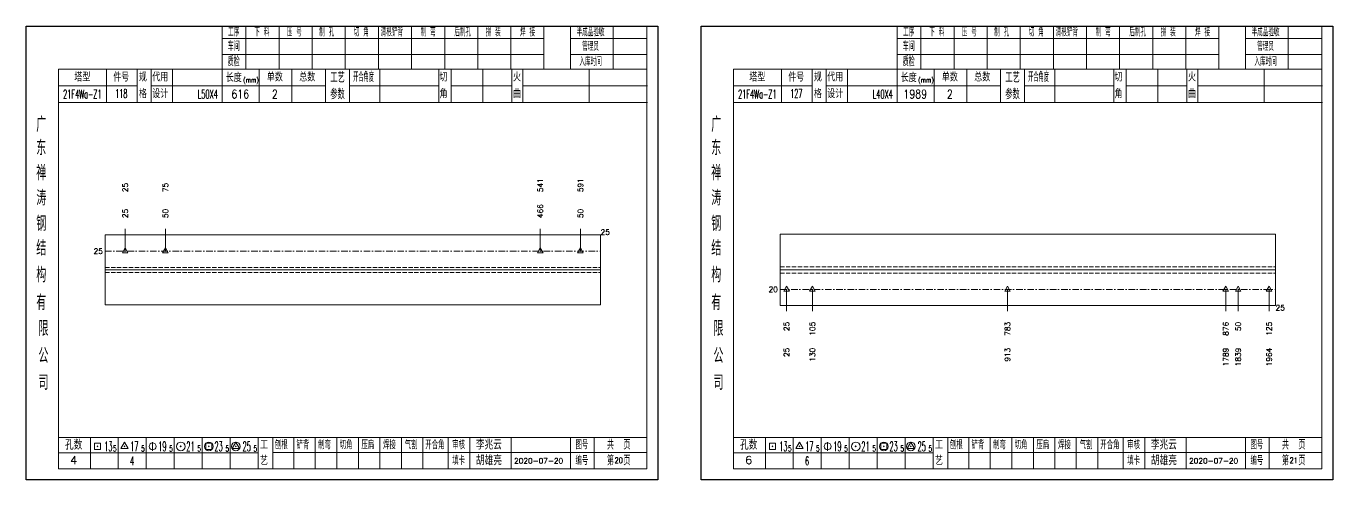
# Model space of a CAD drawing. Extents: x 1310 to 15542, y -76 to 8381.
# Drawn here: x 7447 to 8051, y 5794 to 6004 of the extents above; entities that cross this region are included whole.
import ezdxf
from ezdxf.enums import TextEntityAlignment as Align

# ---------------------------------------------------------------- set-up
doc = ezdxf.new("R2010")
doc.units = 0
doc.header["$MEASUREMENT"] = 0
doc.linetypes.add('一点画线', pattern=[5.2, 3, -1, 0.2, -1])
doc.linetypes.add('虚线', pattern=[2.75, 2, -0.75])
doc.layers.get('0').update_dxf_attribs({"linetype": 'CONTINUOUS', "lineweight": 25})
for name, color, linetype, lineweight in [('1', 7, 'CONTINUOUS', 25), ('4', 7, 'CONTINUOUS', 25), ('5', 7, 'CONTINUOUS', 25)]:
    doc.layers.add(name, color=color, linetype=linetype, lineweight=lineweight)
doc.styles.get("Standard").update_dxf_attribs({"font": 'simplex.shx', "width": 0.7, "height": 3, "bigfont": 'gbhzfs.shx'})

# ---------------------------------------------------------------- blocks, each defined once
blk = doc.blocks.new('孔17.5')
at = {"layer": '5', "color": 7, "linetype": 'Continuous', "lineweight": 13}
for p, q in [((0, 1), (-0.866, -0.5)), ((-0.1, -0.1), (0.1, 0.1)), ((0.1, -0.1), (-0.1, 0.1)), ((0.866, -0.5), (0, 1)), ((-0.866, -0.5), (0.866, -0.5))]:
    blk.add_line(p, q, dxfattribs=at)
blk = doc.blocks.new('CTJGK')
at = {"color": 6, "linetype": 'Continuous'}
for p, q in [((0, 209.97), (292.13, 209.97)), ((0, 0), (0, 209.97)), ((292.13, 209.97), (292.13, 0)), ((292.13, 0), (0, 0))]:
    blk.add_line(p, q, dxfattribs=at)

msp = doc.modelspace()

# ---------------------------------------------------------------- linework, layer by layer
at = {"color": 7, "linetype": 'Continuous', "lineweight": 13}
for p, q in [((7492.691, 5899.524), (7492.691, 5909.824)), ((7511.289, 5899.524), (7511.289, 5909.824)), ((7684.624, 5899.524), (7684.624, 5909.824)), ((7703.223, 5899.524), (7703.223, 5909.824)), ((7798.522, 5881.824), (7798.522, 5871.824)), ((7810.498, 5881.824), (7810.498, 5871.824)), ((7900.698, 5881.824), (7900.698, 5871.824)), ((8001.612, 5881.824), (8001.612, 5871.824)), ((8007.372, 5881.824), (8007.372, 5871.824)), ((8021.652, 5881.824), (8021.652, 5871.824))]:
    msp.add_line(p, q, dxfattribs=at)
at = {"color": 7, "linetype": 'Continuous', "lineweight": 18}
for p, q in [((7483.392, 5907.024), (7483.392, 5874.624)), ((7483.392, 5907.024), (7712.522, 5907.024)), ((7712.522, 5907.024), (7712.522, 5874.624)), ((7795.522, 5907.324), (7795.522, 5874.324)), ((7795.522, 5907.324), (8024.652, 5907.324)), ((8024.652, 5907.324), (8024.652, 5874.324)), ((7483.392, 5890.824), (7712.522, 5890.824)), ((7795.522, 5890.824), (8024.652, 5890.824))]:
    msp.add_line(p, q, dxfattribs=at)
at = {"color": 3, "linetype": '一点画线', "lineweight": 13}
for p, q in [((7483.392, 5899.524), (7712.522, 5899.524)), ((7795.522, 5881.824), (8024.652, 5881.824))]:
    msp.add_line(p, q, dxfattribs=at)
at = {"color": 1, "linetype": '虚线', "lineweight": 18}
for p, q in [((7483.392, 5892.024), (7712.522, 5892.024)), ((7795.522, 5892.324), (8024.652, 5892.324)), ((7483.392, 5889.624), (7712.522, 5889.624)), ((7795.522, 5889.324), (8024.652, 5889.324))]:
    msp.add_line(p, q, dxfattribs=at)
at = {"layer": '1', "color": 7, "linetype": 'Continuous', "lineweight": 18}
for p, q in [((7483.392, 5874.624), (7712.522, 5874.624)), ((7795.522, 5874.324), (8024.652, 5874.324))]:
    msp.add_line(p, q, dxfattribs=at)
at = {"layer": '4', "color": 1, "linetype": 'Continuous', "lineweight": 18}
for p, q in [((7446.892, 6003.651), (7446.892, 5793.681)), ((7739.022, 6003.651), (7446.892, 6003.651)), ((7537.522, 6003.651), (7537.522, 5983.811)), ((7548.552, 6003.651), (7548.552, 5983.791)), ((7563.862, 6003.651), (7563.862, 5983.791)), ((7579.182, 6003.651), (7579.182, 5983.791)), ((7594.492, 6003.651), (7594.492, 5983.791)), ((7609.802, 6003.651), (7609.802, 5983.791)), ((7625.112, 6003.651), (7625.112, 5983.791)), ((7640.432, 6003.651), (7640.432, 5983.791)), ((7655.742, 6003.651), (7655.742, 5983.791)), ((7671.052, 6003.651), (7671.052, 5983.791)), ((7686.362, 6003.651), (7686.362, 5983.811)), ((7686.362, 6003.651), (7686.362, 5983.791)), ((7698.642, 6003.651), (7698.642, 5983.791)), ((7718.392, 6003.651), (7718.392, 5983.791)), ((7733.972, 6003.651), (7733.972, 5983.791)), ((7739.022, 5973.851), (7739.022, 6003.651)), ((7759.022, 6003.651), (7759.022, 5793.681)), ((8051.152, 6003.651), (7759.022, 6003.651)), ((7849.652, 6003.651), (7849.652, 5983.811)), ((7860.682, 6003.651), (7860.682, 5983.791)), ((7875.992, 6003.651), (7875.992, 5983.791)), ((7891.312, 6003.651), (7891.312, 5983.791)), ((7906.622, 6003.651), (7906.622, 5983.791)), ((7921.932, 6003.651), (7921.932, 5983.791)), ((7937.242, 6003.651), (7937.242, 5983.791)), ((7952.562, 6003.651), (7952.562, 5983.791)), ((7967.872, 6003.651), (7967.872, 5983.791)), ((7983.182, 6003.651), (7983.182, 5983.791)), ((7998.492, 6003.651), (7998.492, 5983.811)), ((7998.492, 6003.651), (7998.492, 5983.791)), ((8010.772, 6003.651), (8010.772, 5983.791)), ((8030.522, 6003.651), (8030.522, 5983.791)), ((8046.102, 6003.651), (8046.102, 5983.791)), ((8051.152, 5973.851), (8051.152, 6003.651)), ((7686.362, 5997.921), (7537.522, 5997.921)), ((7733.972, 5997.921), (7698.642, 5997.921)), ((7998.492, 5997.921), (7849.652, 5997.921)), ((8046.102, 5997.921), (8010.772, 5997.921)), ((7686.362, 5990.441), (7537.522, 5990.441)), ((7733.972, 5990.441), (7698.642, 5990.441)), ((7998.492, 5990.441), (7849.652, 5990.441)), ((8046.102, 5990.441), (8010.772, 5990.441)), ((7461.902, 5983.791), (7461.902, 5798.731)), ((7733.972, 5983.791), (7461.902, 5983.791)), ((7484.022, 5983.801), (7484.022, 5968.381)), ((7498.172, 5968.381), (7498.172, 5983.791)), ((7504.672, 5968.381), (7504.672, 5983.791)), ((7514.542, 5983.791), (7514.542, 5968.381)), ((7537.522, 5983.811), (7537.522, 5968.381)), ((7554.642, 5983.791), (7554.642, 5968.381)), ((7569.692, 5983.791), (7569.692, 5968.381)), ((7585.392, 5983.791), (7585.392, 5968.381)), ((7596.452, 5983.791), (7596.452, 5968.381)), ((7610.402, 5983.791), (7610.402, 5968.381)), ((7637.702, 5983.791), (7637.702, 5968.381)), ((7643.462, 5983.791), (7643.462, 5968.381)), ((7658.082, 5983.791), (7658.082, 5968.381)), ((7671.542, 5983.791), (7671.542, 5968.381)), ((7676.532, 5983.791), (7676.532, 5968.381)), ((7707.272, 5983.791), (7707.272, 5968.381)), ((7733.972, 5798.731), (7733.972, 5983.791)), ((7774.032, 5983.791), (7774.032, 5798.731)), ((8046.102, 5983.791), (7774.032, 5983.791)), ((7796.152, 5983.801), (7796.152, 5968.381)), ((7810.302, 5968.381), (7810.302, 5983.791)), ((7816.802, 5968.381), (7816.802, 5983.791)), ((7826.672, 5983.791), (7826.672, 5968.381)), ((7849.652, 5983.811), (7849.652, 5968.381)), ((7866.772, 5983.791), (7866.772, 5968.381)), ((7881.822, 5983.791), (7881.822, 5968.381)), ((7897.522, 5983.791), (7897.522, 5968.381)), ((7908.582, 5983.791), (7908.582, 5968.381)), ((7922.532, 5983.791), (7922.532, 5968.381)), ((7949.832, 5983.791), (7949.832, 5968.381)), ((7955.592, 5983.791), (7955.592, 5968.381)), ((7970.212, 5983.791), (7970.212, 5968.381)), ((7983.672, 5983.791), (7983.672, 5968.381)), ((7988.662, 5983.791), (7988.662, 5968.381)), ((8019.402, 5983.791), (8019.402, 5968.381)), ((8046.102, 5798.731), (8046.102, 5983.791)), ((7498.172, 5976.031), (7461.902, 5976.031)), ((7585.392, 5976.081), (7504.672, 5976.081)), ((7596.452, 5976.081), (7637.702, 5976.081)), ((7643.462, 5976.081), (7671.542, 5976.081)), ((7676.532, 5976.081), (7734.152, 5976.081)), ((7739.022, 5793.681), (7739.022, 5973.851)), ((7810.302, 5976.031), (7774.032, 5976.031)), ((7897.522, 5976.081), (7816.802, 5976.081)), ((7908.582, 5976.081), (7949.832, 5976.081)), ((7955.592, 5976.081), (7983.672, 5976.081)), ((7988.662, 5976.081), (8046.282, 5976.081)), ((8051.152, 5793.681), (8051.152, 5973.851)), ((7734.152, 5968.381), (7461.902, 5968.381)), ((8046.282, 5968.381), (7774.032, 5968.381)), ((7461.902, 5813.261), (7733.972, 5813.261)), ((7476.592, 5813.261), (7476.592, 5798.731)), ((7489.522, 5798.731), (7489.522, 5813.261)), ((7502.452, 5813.261), (7502.452, 5798.731)), ((7515.372, 5798.731), (7515.372, 5813.261)), ((7528.302, 5813.261), (7528.302, 5798.731)), ((7541.232, 5798.731), (7541.232, 5813.261)), ((7554.152, 5798.731), (7554.152, 5813.261)), ((7561.022, 5798.731), (7561.022, 5813.261)), ((7570.682, 5798.731), (7570.682, 5813.261)), ((7580.622, 5798.731), (7580.622, 5813.261)), ((7590.562, 5798.731), (7590.562, 5813.261)), ((7600.512, 5798.731), (7600.512, 5813.261)), ((7610.452, 5798.731), (7610.452, 5813.261)), ((7620.392, 5798.731), (7620.392, 5813.261)), ((7630.342, 5798.731), (7630.342, 5813.261)), ((7641.982, 5798.731), (7641.982, 5813.261)), ((7652.132, 5798.731), (7652.132, 5813.261)), ((7671.192, 5798.731), (7671.192, 5813.261)), ((7698.572, 5798.731), (7698.572, 5813.261)), ((7709.532, 5798.731), (7709.532, 5813.261)), ((7774.032, 5813.261), (8046.102, 5813.261)), ((7788.722, 5813.261), (7788.722, 5798.731)), ((7801.652, 5798.731), (7801.652, 5813.261)), ((7814.582, 5813.261), (7814.582, 5798.731)), ((7827.502, 5798.731), (7827.502, 5813.261)), ((7840.432, 5813.261), (7840.432, 5798.731)), ((7853.362, 5798.731), (7853.362, 5813.261)), ((7866.282, 5798.731), (7866.282, 5813.261)), ((7873.152, 5798.731), (7873.152, 5813.261)), ((7882.812, 5798.731), (7882.812, 5813.261)), ((7892.752, 5798.731), (7892.752, 5813.261)), ((7902.692, 5798.731), (7902.692, 5813.261)), ((7912.642, 5798.731), (7912.642, 5813.261)), ((7922.582, 5798.731), (7922.582, 5813.261)), ((7932.522, 5798.731), (7932.522, 5813.261)), ((7942.472, 5798.731), (7942.472, 5813.261)), ((7954.112, 5798.731), (7954.112, 5813.261)), ((7964.262, 5798.731), (7964.262, 5813.261)), ((7983.322, 5798.731), (7983.322, 5813.261)), ((8010.702, 5798.731), (8010.702, 5813.261)), ((8021.662, 5798.731), (8021.662, 5813.261)), ((7554.152, 5806.131), (7461.902, 5806.131)), ((7560.982, 5806.291), (7733.972, 5806.291)), ((7866.282, 5806.131), (7774.032, 5806.131)), ((7873.112, 5806.291), (8046.102, 5806.291)), ((7461.902, 5798.731), (7733.972, 5798.731)), ((7774.032, 5798.731), (8046.102, 5798.731)), ((7446.892, 5793.681), (7739.022, 5793.681)), ((7759.022, 5793.681), (8051.152, 5793.681))]:
    msp.add_line(p, q, dxfattribs=at)
at = {"layer": '4', "color": 7, "linetype": 'Continuous', "lineweight": 13}
for p, q in [((7478.478, 5807.767), (7478.478, 5810.595)), ((7478.478, 5810.595), (7481.306, 5810.595)), ((7481.306, 5807.767), (7478.478, 5807.767)), ((7479.692, 5808.981), (7480.092, 5809.381)), ((7480.092, 5808.981), (7479.692, 5809.381)), ((7481.306, 5810.595), (7481.306, 5807.767)), ((7492.392, 5811.181), (7490.66, 5808.181)), ((7490.66, 5808.181), (7494.124, 5808.181)), ((7492.192, 5808.981), (7492.592, 5809.381)), ((7492.592, 5808.981), (7492.192, 5809.381)), ((7494.124, 5808.181), (7492.392, 5811.181)), ((7505.392, 5811.181), (7505.392, 5807.181)), ((7518.192, 5808.981), (7518.592, 5809.381)), ((7518.592, 5808.981), (7518.192, 5809.381)), ((7529.978, 5807.767), (7529.978, 5810.595)), ((7529.978, 5810.595), (7532.806, 5810.595)), ((7532.806, 5807.767), (7529.978, 5807.767)), ((7531.192, 5808.981), (7531.592, 5809.381)), ((7531.592, 5808.981), (7531.192, 5809.381)), ((7532.806, 5810.595), (7532.806, 5807.767)), ((7543.892, 5811.181), (7542.16, 5808.181)), ((7542.16, 5808.181), (7545.624, 5808.181)), ((7543.692, 5808.981), (7544.092, 5809.381)), ((7544.092, 5808.981), (7543.692, 5809.381)), ((7545.624, 5808.181), (7543.892, 5811.181)), ((7790.608, 5807.767), (7790.608, 5810.595)), ((7790.608, 5810.595), (7793.436, 5810.595)), ((7793.436, 5807.767), (7790.608, 5807.767)), ((7791.822, 5808.981), (7792.222, 5809.381)), ((7792.222, 5808.981), (7791.822, 5809.381)), ((7793.436, 5810.595), (7793.436, 5807.767)), ((7804.522, 5811.181), (7802.79, 5808.181)), ((7802.79, 5808.181), (7806.254, 5808.181)), ((7804.322, 5808.981), (7804.722, 5809.381)), ((7804.722, 5808.981), (7804.322, 5809.381)), ((7806.254, 5808.181), (7804.522, 5811.181)), ((7817.522, 5811.181), (7817.522, 5807.181)), ((7830.322, 5808.981), (7830.722, 5809.381)), ((7830.722, 5808.981), (7830.322, 5809.381)), ((7842.108, 5807.767), (7842.108, 5810.595)), ((7842.108, 5810.595), (7844.936, 5810.595)), ((7844.936, 5807.767), (7842.108, 5807.767)), ((7843.322, 5808.981), (7843.722, 5809.381)), ((7843.722, 5808.981), (7843.322, 5809.381)), ((7844.936, 5810.595), (7844.936, 5807.767)), ((7856.022, 5811.181), (7854.29, 5808.181)), ((7854.29, 5808.181), (7857.754, 5808.181)), ((7855.822, 5808.981), (7856.222, 5809.381)), ((7856.222, 5808.981), (7855.822, 5809.381)), ((7857.754, 5808.181), (7856.022, 5811.181))]:
    msp.add_line(p, q, dxfattribs=at)
for centre, radius in [((7505.392, 5809.181), 1.6), ((7518.392, 5809.181), 2), ((7531.392, 5809.181), 2), ((7543.892, 5809.181), 2), ((7817.522, 5809.181), 1.6), ((7830.522, 5809.181), 2), ((7843.522, 5809.181), 2), ((7856.022, 5809.181), 2)]:
    msp.add_circle(centre, radius, dxfattribs=at)

# ---------------------------------------------------------------- block references
at = {"color": 0, "linetype": 'Continuous'}
for p in [(7446.892, 5793.681), (7759.022, 5793.681)]:
    msp.add_blockref('CTJGK', p, dxfattribs=at)
at = {"color": 8, "linetype": 'Continuous', "lineweight": 9, "xscale": 1.5, "yscale": 1.5, "zscale": 1.5}
for p in [(7492.691, 5899.524), (7511.289, 5899.524), (7684.624, 5899.524), (7703.223, 5899.524)]:
    msp.add_blockref('孔17.5', p, dxfattribs=at)
at = {"layer": '1', "color": 8, "linetype": 'Continuous', "lineweight": 9, "xscale": 1.5, "yscale": 1.5, "zscale": 1.5}
for p in [(7798.522, 5881.824), (7810.498, 5881.824), (7900.698, 5881.824), (8001.612, 5881.824), (8007.372, 5881.824), (8021.652, 5881.824)]:
    msp.add_blockref('孔17.5', p, dxfattribs=at)

# ---------------------------------------------------------------- texts
at = {"color": 7, "linetype": 'Continuous', "lineweight": 13}
for s, p in [('25', (7492.691, 5926.824)), ('75', (7511.289, 5926.824)), ('541', (7684.624, 5926.824)), ('591', (7703.223, 5926.824))]:
    msp.add_text(s, height=2.5, rotation=90, dxfattribs=at).set_placement(p, align=Align.MIDDLE_LEFT)
at = {"color": 8, "linetype": 'Continuous', "lineweight": 9}
for s, p in [('25', (7492.691, 5914.824)), ('50', (7511.289, 5914.824)), ('466', (7684.624, 5914.824)), ('50', (7703.223, 5914.824))]:
    msp.add_text(s, height=2.5, rotation=90, dxfattribs=at).set_placement(p, align=Align.MIDDLE_LEFT)
at = {"color": 7, "linetype": 'Continuous', "lineweight": 13}
msp.add_text('25', height=2.5, dxfattribs=at).set_placement((7712.522, 5908.324), align=Align.MIDDLE_LEFT)
for s, p in [('25', (7482.392, 5899.524)), ('20', (7794.522, 5881.824))]:
    msp.add_text(s, height=2.5, dxfattribs=at).set_placement(p, align=Align.MIDDLE_RIGHT)
at = {"layer": '1', "color": 7, "linetype": 'Continuous', "lineweight": 13}
msp.add_text('25', height=2.5, dxfattribs=at).set_placement((8024.652, 5873.324), align=Align.MIDDLE_LEFT)
at = {"layer": '1', "color": 8, "linetype": 'Continuous', "lineweight": 9}
for s, p in [('25', (7798.522, 5866.824)), ('105', (7810.498, 5866.824)), ('783', (7900.698, 5866.824)), ('876', (8001.612, 5866.824)), ('50', (8007.372, 5866.824)), ('125', (8021.652, 5866.824))]:
    msp.add_text(s, height=2.5, rotation=90, dxfattribs=at).set_placement(p, align=Align.MIDDLE_RIGHT)
at = {"layer": '1', "color": 7, "linetype": 'Continuous', "lineweight": 13}
for s, p in [('25', (7798.522, 5854.824)), ('130', (7810.498, 5854.824)), ('913', (7900.698, 5854.824)), ('1789', (8001.612, 5854.824)), ('1839', (8007.372, 5854.824)), ('1964', (8021.652, 5854.824))]:
    msp.add_text(s, height=2.5, rotation=90, dxfattribs=at).set_placement(p, align=Align.MIDDLE_RIGHT)
at = {"layer": '4', "color": 1, "linetype": 'Continuous', "lineweight": 25}
for s, height, width, p in [('工序', 3.7, 0.7, (7542.892, 6000.781)), ('下 料', 3.7, 0.7, (7555.892, 6000.781)), ('压 号', 3.7, 0.7, (7570.892, 6000.781)), ('制 孔', 3.7, 0.7, (7585.892, 6000.781)), ('切 角', 3.7, 0.7, (7601.892, 6000.781)), ('清根铲背 ', 3.7, 0.7, (7616.892, 6000.781)), (' 制 弯', 3.7, 0.7, (7631.892, 6000.781)), (' 后制孔', 3.7, 0.7, (7647.892, 6000.781)), ('拼 装', 3.7, 0.7, (7662.892, 6000.781)), (' 焊 接', 3.7, 0.7, (7677.892, 6000.781)), ('半成品验收', 3.7, 0.7, (7707.892, 6000.781)), ('工序', 3.7, 0.7, (7855.022, 6000.781)), ('下 料', 3.7, 0.7, (7868.022, 6000.781)), ('压 号', 3.7, 0.7, (7883.022, 6000.781)), ('制 孔', 3.7, 0.7, (7898.022, 6000.781)), ('切 角', 3.7, 0.7, (7914.022, 6000.781)), ('清根铲背 ', 3.7, 0.7, (7929.022, 6000.781)), (' 制 弯', 3.7, 0.7, (7944.022, 6000.781)), (' 后制孔', 3.7, 0.7, (7960.022, 6000.781)), ('拼 装', 3.7, 0.7, (7975.022, 6000.781)), (' 焊 接', 3.7, 0.7, (7990.022, 6000.781)), ('半成品验收', 3.7, 0.7, (8020.022, 6000.781)), ('车间', 4, 0.7, (7542.892, 5994.181)), ('管理员', 3.7, 0.7, (7707.892, 5994.181)), ('车间', 4, 0.7, (7855.022, 5994.181)), ('管理员', 3.7, 0.7, (8020.022, 5994.181)), ('质检', 4, 0.7, (7542.892, 5987.121)), ('入库时间', 3.7, 0.7, (7707.892, 5987.121)), ('质检', 4, 0.7, (7855.022, 5987.121)), ('入库时间', 3.7, 0.7, (8020.022, 5987.121)), ('工艺', 4.8, 0.7, (7590.892, 5979.941)), ('开合角度', 4, 0.6, (7602.892, 5979.941)), ('工艺', 4.8, 0.7, (7903.022, 5979.941)), ('开合角度', 4, 0.6, (7915.022, 5979.941)), ('(mm)', 2.24, 0.7, (7550.892, 5978.681)), ('(mm)', 2.24, 0.7, (7863.022, 5978.681)), ('21F4Wa-Z1', 4, 0.5, (7472.892, 5972.201)), ('118', 4, 0.5, (7490.892, 5972.451)), ('L50X4', 4, 0.5, (7530.892, 5972.181)), ('616', 4, 0.8, (7545.892, 5972.231)), ('2', 4, 0.8, (7561.892, 5972.231)), ('参数', 4.8, 0.7, (7590.892, 5972.231)), ('21F4Wa-Z1', 4, 0.5, (7785.022, 5972.201)), ('127', 4, 0.5, (7803.022, 5972.451)), ('L40X4', 4, 0.5, (7843.022, 5972.181)), ('1989', 4, 0.8, (7858.022, 5972.231)), ('2', 4, 0.8, (7874.022, 5972.231)), ('参数', 4.8, 0.7, (7903.022, 5972.231)), ('广', 6.96, 0.7, (7453.892, 5958.151)), ('广', 6.96, 0.7, (7766.022, 5958.151)), ('东', 6.96, 0.7, (7453.892, 5947.361)), ('东', 6.96, 0.7, (7766.022, 5947.361)), ('禅', 6.96, 0.7, (7453.892, 5935.771)), ('禅', 6.96, 0.7, (7766.022, 5935.771)), ('涛', 6.96, 0.7, (7453.892, 5924.171)), ('涛', 6.96, 0.7, (7766.022, 5924.171)), ('钢', 6.96, 0.7, (7453.892, 5912.281)), ('钢', 6.96, 0.7, (7766.022, 5912.281)), ('结', 6.96, 0.7, (7453.892, 5900.971)), ('结', 6.96, 0.7, (7766.022, 5900.971)), ('构', 6.96, 0.7, (7453.892, 5888.591)), ('构', 6.96, 0.7, (7766.022, 5888.591)), ('有', 6.96, 0.7, (7453.892, 5875.781)), ('有', 6.96, 0.7, (7766.022, 5875.781)), ('限', 6.96, 0.7, (7454.892, 5863.781)), ('限', 6.96, 0.7, (7767.022, 5863.781)), ('公', 6.96, 0.7, (7454.892, 5851.241)), ('公', 6.96, 0.7, (7767.022, 5851.241)), ('司', 6.96, 0.7, (7454.892, 5838.761)), ('司', 6.96, 0.7, (7767.022, 5838.761)), ('13', 4.47, 0.5, (7484.892, 5809.181)), ('5', 2.68, 0.6, (7487.892, 5808.181)), ('17', 4.47, 0.5, (7496.892, 5809.181)), ('5', 2.68, 0.6, (7500.892, 5808.181)), ('19', 4.47, 0.5, (7509.892, 5809.181)), ('5', 2.68, 0.6, (7513.892, 5808.181)), ('21', 4.47, 0.5, (7522.892, 5809.181)), ('5', 2.68, 0.6, (7526.892, 5808.181)), ('23', 4.47, 0.5, (7535.892, 5809.181)), ('5', 2.68, 0.6, (7539.892, 5808.181)), ('25', 4.47, 0.5, (7548.892, 5809.181)), ('5', 2.68, 0.6, (7552.892, 5808.181)), ('刨根', 3.7, 0.8, (7564.892, 5809.781)), ('铲背', 3.7, 0.8, (7574.892, 5809.781)), ('制弯', 3.7, 0.8, (7584.892, 5809.781)), ('切角', 3.7, 0.8, (7594.892, 5809.781)), ('压扁', 3.7, 0.8, (7604.892, 5809.781)), ('焊接', 3.7, 0.8, (7614.892, 5809.781)), ('气割', 3.7, 0.8, (7624.892, 5809.781)), ('开合角', 3.7, 0.8, (7635.892, 5809.781)), ('审核', 3.7, 0.8, (7646.892, 5809.781)), ('图号', 3.7, 0.8, (7703.892, 5809.781)), ('共  页', 4, 0.8, (7720.892, 5809.781)), ('13', 4.47, 0.5, (7797.022, 5809.181)), ('5', 2.68, 0.6, (7800.022, 5808.181)), ('17', 4.47, 0.5, (7809.022, 5809.181)), ('5', 2.68, 0.6, (7813.022, 5808.181)), ('19', 4.47, 0.5, (7822.022, 5809.181)), ('5', 2.68, 0.6, (7826.022, 5808.181)), ('21', 4.47, 0.5, (7835.022, 5809.181)), ('5', 2.68, 0.6, (7839.022, 5808.181)), ('23', 4.47, 0.5, (7848.022, 5809.181)), ('5', 2.68, 0.6, (7852.022, 5808.181)), ('25', 4.47, 0.5, (7861.022, 5809.181)), ('5', 2.68, 0.6, (7865.022, 5808.181)), ('刨根', 3.7, 0.8, (7877.022, 5809.781)), ('铲背', 3.7, 0.8, (7887.022, 5809.781)), ('制弯', 3.7, 0.8, (7897.022, 5809.781)), ('切角', 3.7, 0.8, (7907.022, 5809.781)), ('压扁', 3.7, 0.8, (7917.022, 5809.781)), ('焊接', 3.7, 0.8, (7927.022, 5809.781)), ('气割', 3.7, 0.8, (7937.022, 5809.781)), ('开合角', 3.7, 0.8, (7948.022, 5809.781)), ('审核', 3.7, 0.8, (7959.022, 5809.781)), ('图号', 3.7, 0.8, (8016.022, 5809.781)), ('共  页', 4, 0.8, (8033.022, 5809.781)), ('4', 4, 0.5, (7495.892, 5802.431)), ('填卡', 3.7, 0.8, (7646.892, 5802.511)), ('编号', 3.7, 0.8, (7703.892, 5802.511)), ('第  页', 4, 0.8, (7720.892, 5802.511)), ('6', 4, 0.5, (7808.022, 5802.431)), ('填卡', 3.7, 0.8, (7959.022, 5802.511)), ('编号', 3.7, 0.8, (8016.022, 5802.511)), ('第  页', 4, 0.8, (8033.022, 5802.511))]:
    msp.add_text(s, height=height, dxfattribs=dict(at, width=width)).set_placement(p, align=Align.MIDDLE_CENTER)
for s, height, p in [('单数', 3.7, (7561.892, 5979.941)), ('总数', 3.7, (7576.892, 5979.941)), ('单数', 3.7, (7874.022, 5979.941)), ('总数', 3.7, (7889.022, 5979.941)), ('塔型', 3.7, (7472.892, 5979.911)), ('件号', 3.7, (7490.892, 5979.911)), ('规', 3.7, (7500.892, 5979.941)), ('代用', 3.7, (7508.892, 5979.941)), ('长度', 3.7, (7542.892, 5979.681)), ('切', 3.7, (7639.892, 5979.941)), ('火', 3.7, (7673.892, 5979.941)), ('塔型', 3.7, (7785.022, 5979.911)), ('件号', 3.7, (7803.022, 5979.911)), ('规', 3.7, (7813.022, 5979.941)), ('代用', 3.7, (7821.022, 5979.941)), ('长度', 3.7, (7855.022, 5979.681)), ('切', 3.7, (7952.022, 5979.941)), ('火', 3.7, (7986.022, 5979.941)), ('格', 3.7, (7500.892, 5972.231)), ('设计', 3.7, (7508.892, 5972.231)), ('角', 3.7, (7639.892, 5972.231)), ('曲', 3.7, (7673.892, 5972.231)), ('格', 3.7, (7813.022, 5972.231)), ('设计', 3.7, (7821.022, 5972.231)), ('角', 3.7, (7952.022, 5972.231)), ('曲', 3.7, (7986.022, 5972.231)), ('孔数', 4, (7468.892, 5809.701)), ('工', 3.7, (7556.892, 5809.781)), ('李兆云', 4, (7660.892, 5809.781)), ('孔数', 4, (7781.022, 5809.701)), ('工', 3.7, (7869.022, 5809.781)), ('李兆云', 4, (7973.022, 5809.781)), ('4', 3.7, (7468.892, 5802.871)), ('艺', 3.7, (7556.892, 5802.431)), ('胡雄亮', 4, (7660.892, 5802.511)), ('2020-07-20', 2.5, (7683.892, 5802.511)), ('6', 3.7, (7781.022, 5802.871)), ('艺', 3.7, (7869.022, 5802.431)), ('胡雄亮', 4, (7973.022, 5802.511)), ('2020-07-20', 2.5, (7996.022, 5802.511))]:
    msp.add_text(s, height=height, dxfattribs=at).set_placement(p, align=Align.MIDDLE_CENTER)
at = {"layer": '4', "color": 6, "linetype": 'Continuous', "lineweight": 25, "width": 0.8}
for s, p in [('20', (7720.917, 5802.739)), ('21', (8033.047, 5802.739))]:
    msp.add_text(s, height=2.5, dxfattribs=at).set_placement(p, align=Align.MIDDLE_CENTER)

doc.saveas('drawing.dxf')
